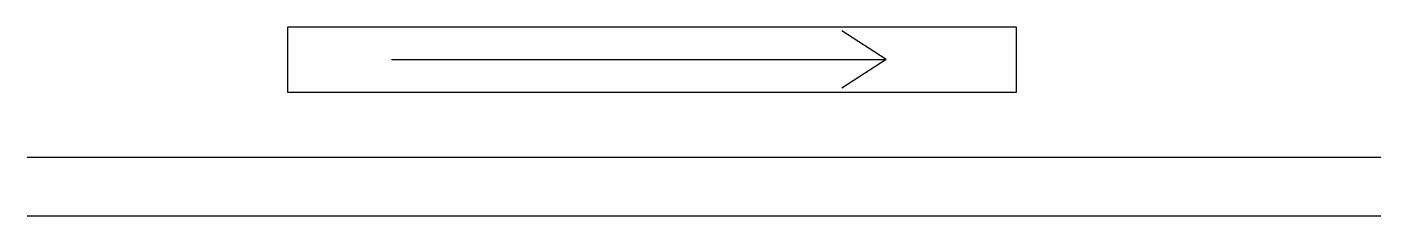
# Model space of a CAD drawing. Header units: metres. Extents: x 80 to 1120, y 300 to 445.
import ezdxf

# ---------------------------------------------------------------- set-up
doc = ezdxf.new("R2010")
doc.units = ezdxf.units.M

msp = doc.modelspace()

# ---------------------------------------------------------------- linework, layer by layer
for p, q in [((740, 420), (706, 442)), ((360, 420), (740, 420)), ((740, 420), (706, 398)), ((80, 345), (1120, 345)), ((80, 300), (1120, 300))]:
    msp.add_line(p, q)
msp.add_lwpolyline([(280, 395), (840, 395), (840, 445), (280, 445)], close=True)

doc.saveas('drawing.dxf')
